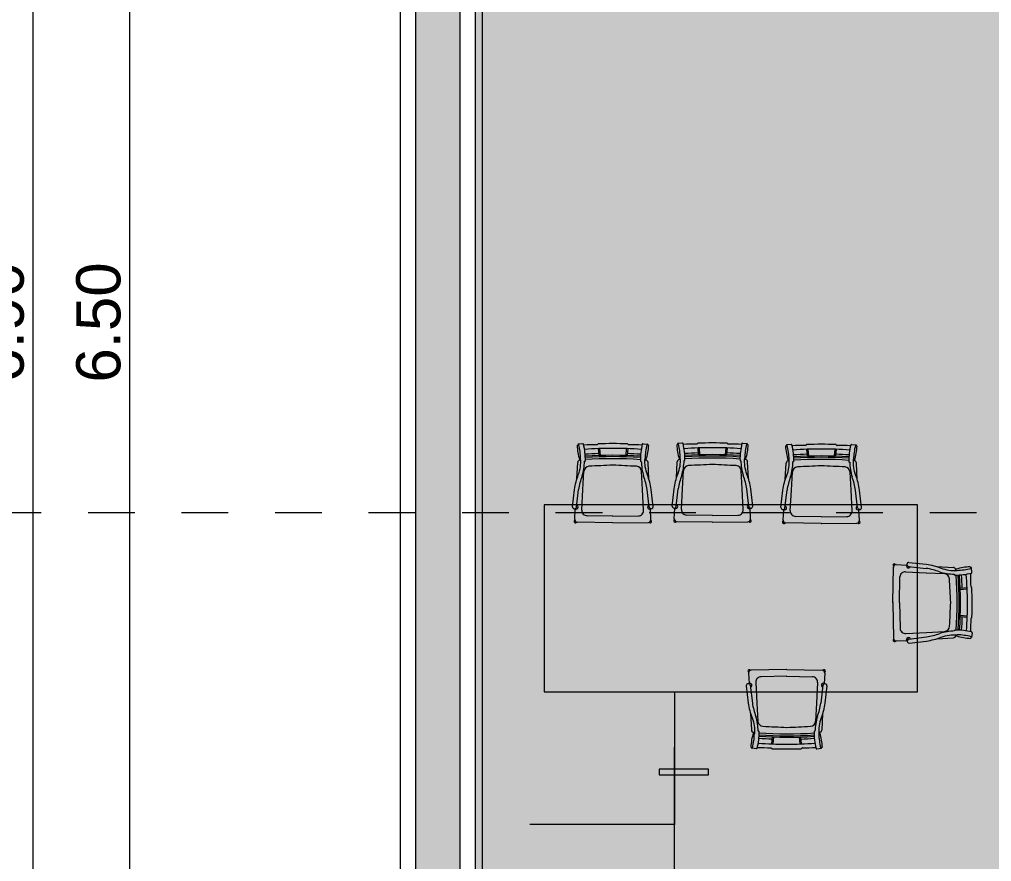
# Model space of a CAD drawing. Header units: millimetres. Extents: x 476571643 to 477489869, y 4620928210 to 4621294454.
# Drawn here: x 477214928 to 477219328, y 4621037450 to 4621041259 of the extents above; entities that cross this region are included whole.
import ezdxf

# ---------------------------------------------------------------- set-up
doc = ezdxf.new("R2010")
doc.units = ezdxf.units.MM
doc.header["$MEASUREMENT"] = 0
doc.linetypes.add('Dashed', pattern=[423.333333, 211.666667, -211.666667])
for name, color, linetype, lineweight in [('2D Drafting - General_Pen_No__1_Pen_No__7', 7, 'Continuous', 0), ('2D Drafting - General_Pen_No__250_Pen_No__7_Pen_No__7', 7, 'Continuous', 0), ('G-Anno-Nplt_Pen_No__151', 151, 'Continuous', 0), ('G-Anno-Nplt_Pen_No__4', 7, 'Continuous', 0), ('New_0_Pen_No__7', 7, 'Continuous', 0), ('New_reg_nak_Pen_No__7', 7, 'Continuous', 0), ('New_shenobebi_Pen_No__1', 1, 'Continuous', 0), ('zoma_Pen_No__142', 142, 'Continuous', 0), ('zoma_Pen_No__5_Pen_No__5', 5, 'Continuous', 0)]:
    doc.layers.add(name, color=color, linetype=linetype, lineweight=lineweight)
doc.layers.add('zoma', color=7, linetype='Continuous')
doc.styles.add('GENERATED_STYLE_2', font='arial.ttf')
doc.dimstyles.new('GENERATED_STYLE__3', dxfattribs={"dimtxt": 200, "dimasz": 64.421331, "dimexe": 0.18, "dimexo": 3, "dimgap": 0.09, "dimtad": 1, "dimtih": 1, "dimtoh": 1, "dimlfac": 0.001, "dimzin": 0, "dimdsep": 46, "dimtxsty": 'GENERATED_STYLE_2', "dimblk": 'ARROWHEAD_2', "dimblk1": 'ARROWHEAD_2', "dimblk2": 'ARROWHEAD_2', "dimcen": 0.09, "dimclrd": 142, "dimclre": 142, "dimclrt": 142, "dimadec": 0, "dimazin": 0, "dimtfac": 1, "dimtdec": 4, "dimtmove": 0, "dimatfit": 3, "dimfxl": 1, "dimtolj": 1, "dimtzin": 0, "dimarcsym": 0})
doc.dimstyles.new('GENERATED_STYLE__7', dxfattribs={"dimtxt": 200, "dimasz": 64.421331, "dimexe": 0.18, "dimexo": 3, "dimgap": 0.09, "dimtad": 1, "dimlfac": 0.001, "dimzin": 0, "dimdsep": 46, "dimtxsty": 'GENERATED_STYLE_2', "dimblk": 'ARROWHEAD_2', "dimblk1": 'ARROWHEAD_2', "dimblk2": 'ARROWHEAD_2', "dimcen": 0.09, "dimclrd": 142, "dimclre": 142, "dimclrt": 142, "dimadec": 0, "dimazin": 0, "dimtfac": 1, "dimtdec": 4, "dimtmove": 0, "dimatfit": 3, "dimfxl": 1, "dimtolj": 1, "dimtzin": 0, "dimarcsym": 0})

# ---------------------------------------------------------------- blocks, each defined once
blk = doc.blocks.new('*D1207', base_point=(476844527.1, 4621385791))
at = {"layer": 'zoma_Pen_No__142', "color": 142, "linetype": 'Continuous', "lineweight": 0, "transparency": 16777216}
for p, q in [((477214990.1, 4621043332.5), (477214990.1, 4621043374)), ((477215053.7, 4621043332.5), (477214926.6, 4621043332.5)), ((477215032.5, 4621043308.1), (477214947.8, 4621043357)), ((477214990.1, 4621036432.5), (477214990.1, 4621043332.5)), ((477214947.8, 4621036457), (477215032.5, 4621036408.1)), ((477215053.7, 4621036432.5), (477214926.6, 4621036432.5))]:
    blk.add_line(p, q, dxfattribs=at)
at = {"layer": 'zoma_Pen_No__142', "color": 142, "lineweight": 0, "transparency": 16777216, "insert": (477214950.1, 4621039616.5), "char_height": 200, "attachment_point": 7, "rotation": 90, "style": 'GENERATED_STYLE_2'}
blk.add_mtext('\\A1;{\\pql;\\fArial CYR|b0|i0|c204|p34;6.90}', dxfattribs=at)
blk = doc.blocks.new('ARROWHEAD_2')
at = {"color": 0, "linetype": 'Continuous', "lineweight": 0}
for p, q in [((0, 0), (-1, 0)), ((-0.378, -0.655), (0.378, 0.655))]:
    blk.add_line(p, q, dxfattribs=at)
blk = doc.blocks.new('*D1212', base_point=(476844527.1, 4621385791))
at = {"layer": 'zoma_Pen_No__142', "color": 142, "linetype": 'Continuous', "lineweight": 0, "transparency": 16777216}
for p, q in [((477215427.6, 4621036632.6), (477215427.7, 4621043132.6)), ((477215491.2, 4621036632.6), (477215364, 4621036632.6)), ((477215385.2, 4621036657), (477215470, 4621036608.1)), ((477215427.6, 4621036232.6), (477215427.6, 4621036632.6)), ((477215385.2, 4621036257), (477215470, 4621036208.1)), ((477215491.2, 4621036232.6), (477215364, 4621036232.6)), ((477215427.6, 4621033132.6), (477215427.6, 4621036232.6))]:
    blk.add_line(p, q, dxfattribs=at)
blk = doc.blocks.new('*D1213', base_point=(476844527.1, 4621385791))
at = {"layer": 'zoma_Pen_No__142', "color": 142, "linetype": 'Continuous', "lineweight": 0, "transparency": 16777216}
for p, q in [((477215385.3, 4621043157), (477215470, 4621043108.1)), ((477215491.2, 4621043132.6), (477215364.1, 4621043132.6)), ((477215427.6, 4621036632.6), (477215427.7, 4621043132.6)), ((477215491.2, 4621036632.6), (477215364, 4621036632.6)), ((477215385.2, 4621036657), (477215470, 4621036608.1))]:
    blk.add_line(p, q, dxfattribs=at)
at = {"layer": 'zoma_Pen_No__142', "color": 142, "lineweight": 0, "transparency": 16777216, "char_height": 200, "attachment_point": 7, "rotation": 89.9995, "style": 'GENERATED_STYLE_2'}
for s, insert in [('\\A1;{\\pql;\\fArial CYR|b0|i0|c204|p34;0.40}', (477215387.7, 4621042575.9)), ('\\A1;{\\pql;\\fArial CYR|b0|i0|c204|p34;6.50}', (477215387.6, 4621039616.5))]:
    blk.add_mtext(s, dxfattribs=dict(at, insert=insert))
blk = doc.blocks.new('*D1214', base_point=(476844527.1, 4621385791))
at = {"layer": 'zoma_Pen_No__142', "color": 142, "linetype": 'Continuous', "lineweight": 0, "transparency": 16777216}
for p, q in [((477215385.3, 4621043157), (477215470, 4621043108.1)), ((477215427.6, 4621036632.6), (477215427.7, 4621043132.6))]:
    blk.add_line(p, q, dxfattribs=at)
blk = doc.blocks.new('*D1215', base_point=(476844527.1, 4621385791))
at = {"layer": 'zoma_Pen_No__142', "color": 142, "linetype": 'Continuous', "lineweight": 0, "transparency": 16777216}
for p, q in [((477215470, 4621043508.1), (477215385.3, 4621043557)), ((477215427.7, 4621043532.6), (477215427.7, 4621043574)), ((477215491.2, 4621043532.6), (477215364.1, 4621043532.6)), ((477215427.7, 4621043132.6), (477215427.7, 4621043532.6)), ((477215385.3, 4621043157), (477215470, 4621043108.1)), ((477215491.2, 4621043132.6), (477215364.1, 4621043132.6)), ((477215427.6, 4621036632.6), (477215427.7, 4621043132.6))]:
    blk.add_line(p, q, dxfattribs=at)
blk = doc.blocks.new('*D1216', base_point=(476844527.1, 4621385791))
at = {"layer": 'zoma_Pen_No__142', "color": 142, "linetype": 'Continuous', "lineweight": 0, "transparency": 16777216}
for p, q in [((477214619.5, 4621043508.1), (477214534.7, 4621043557)), ((477214640.7, 4621043532.5), (477214513.5, 4621043532.5)), ((477214577.1, 4621025832.5), (477214577.1, 4621043532.5)), ((477214534.7, 4621025857), (477214619.5, 4621025808.1)), ((477214640.7, 4621025832.5), (477214513.5, 4621025832.5)), ((477214577.1, 4621025791.1), (477214577.1, 4621025832.5))]:
    blk.add_line(p, q, dxfattribs=at)
at = {"layer": 'zoma_Pen_No__142', "color": 142, "lineweight": 0, "transparency": 16777216, "insert": (477214537.1, 4621034340.6), "char_height": 200, "attachment_point": 7, "rotation": 90, "style": 'GENERATED_STYLE_2'}
blk.add_mtext('\\A1;{\\pql;\\fArial CYR|b0|i0|c204|p34;17.70}', dxfattribs=at)
blk = doc.blocks.new('*D1229', base_point=(476844527.1, 4621385791))
at = {"layer": 'zoma_Pen_No__142', "color": 142, "linetype": 'Continuous', "lineweight": 0, "transparency": 16777216}
for p, q in [((477240444.1, 4621043508.1), (477240359.4, 4621043557)), ((477240465.3, 4621043532.5), (477240338.2, 4621043532.5)), ((477240401.7, 4621025832.5), (477240401.7, 4621043532.5)), ((477240359.4, 4621025857), (477240444.1, 4621025808.1)), ((477240465.3, 4621025832.5), (477240338.2, 4621025832.5)), ((477240401.7, 4621025791.1), (477240401.7, 4621025832.5))]:
    blk.add_line(p, q, dxfattribs=at)
at = {"layer": 'zoma_Pen_No__142', "color": 142, "lineweight": 0, "transparency": 16777216, "insert": (477240361.7, 4621034340.6), "char_height": 200, "attachment_point": 7, "rotation": 90, "style": 'GENERATED_STYLE_2'}
blk.add_mtext('\\A1;{\\pql;\\fArial CYR|b0|i0|c204|p34;17.70}', dxfattribs=at)
blk = doc.blocks.new('*D1242', base_point=(476844527.1, 4621385791))
at = {"layer": 'zoma_Pen_No__142', "color": 142, "linetype": 'Continuous', "lineweight": 0, "transparency": 16777216}
for p, q in [((477216721.8, 4621024507.5), (477216721.8, 4621024634.6)), ((477217121.8, 4621024507.5), (477217121.8, 4621024634.6)), ((477216746.3, 4621024613.5), (477216697.3, 4621024528.7)), ((477217146.3, 4621024613.5), (477217097.3, 4621024528.7)), ((477216680.4, 4621024571.1), (477216721.8, 4621024571.1)), ((477216721.8, 4621024571.1), (477217121.8, 4621024571.1))]:
    blk.add_line(p, q, dxfattribs=at)
at = {"layer": 'zoma_Pen_No__142', "color": 142, "lineweight": 0, "transparency": 16777216, "insert": (477216165.2, 4621024611.1), "char_height": 200, "attachment_point": 7, "style": 'GENERATED_STYLE_2'}
blk.add_mtext('\\A1;{\\pql;\\fArial CYR|b0|i0|c204|p34;0.40}', dxfattribs=at)
blk = doc.blocks.new('*D1243', base_point=(476844527.1, 4621385791))
at = {"layer": 'zoma_Pen_No__142', "color": 142, "linetype": 'Continuous', "lineweight": 0, "transparency": 16777216}
for p, q in [((477217121.8, 4621024507.5), (477217121.8, 4621024634.6)), ((477223621.8, 4621024507.5), (477223621.8, 4621024634.6)), ((477217146.3, 4621024613.5), (477217097.3, 4621024528.7)), ((477223646.3, 4621024613.5), (477223597.3, 4621024528.7)), ((477217121.8, 4621024571.1), (477223621.8, 4621024571.1))]:
    blk.add_line(p, q, dxfattribs=at)
at = {"layer": 'zoma_Pen_No__142', "color": 142, "lineweight": 0, "transparency": 16777216, "char_height": 200, "attachment_point": 7, "style": 'GENERATED_STYLE_2'}
for s, insert in [('\\A1;{\\pql;\\fArial CYR|b0|i0|c204|p34;6.50}', (477220105.8, 4621024611.1)), ('\\A1;{\\pql;\\fArial CYR|b0|i0|c204|p34;0.40}', (477223065.2, 4621024611.1))]:
    blk.add_mtext(s, dxfattribs=dict(at, insert=insert))
blk = doc.blocks.new('*D1252', base_point=(476844527.1, 4621385791))
at = {"layer": 'zoma_Pen_No__142', "color": 142, "linetype": 'Continuous', "lineweight": 0, "transparency": 16777216}
for p, q in [((477216721.8, 4621023839.1), (477216721.8, 4621023966.3)), ((477237821.8, 4621023839.1), (477237821.8, 4621023966.3)), ((477216746.3, 4621023945.1), (477216697.3, 4621023860.3)), ((477237797.3, 4621023860.3), (477237846.3, 4621023945.1)), ((477216680.4, 4621023902.7), (477216721.8, 4621023902.7)), ((477216721.8, 4621023902.7), (477237821.8, 4621023902.7)), ((477237821.8, 4621023902.7), (477237863.3, 4621023902.7))]:
    blk.add_line(p, q, dxfattribs=at)
at = {"layer": 'zoma_Pen_No__142', "color": 142, "lineweight": 0, "transparency": 16777216, "insert": (477226929.9, 4621023942.7), "char_height": 200, "attachment_point": 7, "style": 'GENERATED_STYLE_2'}
blk.add_mtext('\\A1;{\\pql;\\fArial CYR|b0|i0|c204|p34;21.10}', dxfattribs=at)

msp = doc.modelspace()

# ---------------------------------------------------------------- hatches: boundary and pattern name
at = {"layer": '2D Drafting - General_Pen_No__250_Pen_No__7_Pen_No__7', "linetype": 'Continuous', "lineweight": 0}
msp.add_hatch(color=7, dxfattribs=at).paths.add_polyline_path([(477216721.818, 4621043132.543), (477216721.818, 4621036632.543), (477216921.818, 4621036632.543), (477216921.818, 4621043132.543)])
at = {"layer": 'G-Anno-Nplt_Pen_No__151', "linetype": 'Continuous', "lineweight": 0, "true_color": 0x1f2f3f}
h = msp.add_hatch(color=169, dxfattribs=at)
h.paths.add_polyline_path([(477216991.818, 4621032222.355), (477217391.818, 4621032222.355), (477217391.818, 4621032902.543), (477217191.818, 4621032902.543), (477217191.818, 4621033202.542), (477216991.818, 4621033202.542), (477216991.818, 4621036162.542), (477217191.818, 4621036162.542), (477217191.818, 4621036462.542), (477217391.818, 4621036462.542), (477217391.818, 4621037142.73), (477216991.818, 4621037142.73), (477216991.818, 4621043062.543), (477217191.818, 4621043062.543), (477217191.818, 4621043262.542), (477223551.817, 4621043262.542), (477223551.817, 4621036402.542), (477223251.817, 4621036402.542), (477223251.817, 4621035865.8), (477224532.005, 4621035865.8), (477224532.005, 4621036262.543), (477227751.818, 4621036262.543), (477227751.818, 4621026302.542), (477227751.818, 4621026102.601), (477224091.817, 4621026102.601), (477224091.817, 4621026302.542), (477223891.818, 4621026302.542), (477223891.818, 4621027702.539), (477216991.818, 4621027702.539)])
h.paths.add_polyline_path([(477224092.607, 4621032662.543), (477224092.607, 4621033202.542), (477223552.607, 4621033202.542), (477223552.607, 4621032662.543)], flags=0)

# ---------------------------------------------------------------- linework, layer by layer
at = {"layer": '2D Drafting - General_Pen_No__1_Pen_No__7', "color": 7, "linetype": 'Continuous', "lineweight": 0, "flags": 128}
msp.add_lwpolyline([(477216721.818, 4621036632.543), (477216721.818, 4621043132.543), (477217021.818, 4621043132.543), (477217021.818, 4621036632.543)], close=True, dxfattribs=at)
at = {"layer": 'G-Anno-Nplt_Pen_No__4', "color": 7, "linetype": 'Continuous', "lineweight": 0, "flags": 128}
msp.add_lwpolyline([(477216991.818, 4621037142.73), (477216991.818, 4621043062.543), (477217191.818, 4621043062.543), (477217191.818, 4621043262.542), (477223551.817, 4621043262.542), (477223551.817, 4621036402.542)], dxfattribs=at)
at = {"layer": 'New_0_Pen_No__7', "color": 7, "linetype": 'Continuous', "lineweight": 0}
for p, q in [((477217452.11, 4621039332.228), (477217455.787, 4621039333.159)), ((477217455.713, 4621039333.45), (477217455.787, 4621039333.159)), ((477217477.553, 4621039339.889), (477217456.392, 4621039337.402)), ((477217546.281, 4621039338.147), (477217545.016, 4621039336.523)), ((477217547.16, 4621039317.613), (477217549.996, 4621039286.323)), ((477217553.244, 4621039317.913), (477217556.089, 4621039286.532)), ((477217674.992, 4621039317.845), (477217672.112, 4621039286.467)), ((477217681.076, 4621039317.537), (477217678.205, 4621039286.251)), ((477217681.977, 4621039338.071), (477217683.241, 4621039336.445)), ((477217750.708, 4621039339.736), (477217771.866, 4621039337.225)), ((477217772.54, 4621039333.273), (477217772.466, 4621039332.982)), ((477217776.143, 4621039332.047), (477217772.466, 4621039332.982)), ((477217902.987, 4621039335.213), (477217906.664, 4621039336.144)), ((477217906.591, 4621039336.435), (477217906.664, 4621039336.144)), ((477217928.43, 4621039342.874), (477217907.269, 4621039340.386)), ((477217997.159, 4621039341.131), (477217995.893, 4621039339.507)), ((477217998.037, 4621039320.597), (477218000.873, 4621039289.307)), ((477218004.122, 4621039320.897), (477218006.966, 4621039289.516)), ((477218125.869, 4621039320.829), (477218122.989, 4621039289.451)), ((477218131.954, 4621039320.522), (477218129.082, 4621039289.236)), ((477218132.855, 4621039341.055), (477218134.119, 4621039339.43)), ((477218201.586, 4621039342.721), (477218222.744, 4621039340.209)), ((477218223.418, 4621039336.257), (477218223.344, 4621039335.966)), ((477218227.02, 4621039335.031), (477218223.344, 4621039335.966)), ((477218395.667, 4621039329.244), (477218399.345, 4621039330.175)), ((477218399.271, 4621039330.466), (477218399.345, 4621039330.175)), ((477218421.11, 4621039336.905), (477218399.949, 4621039334.417)), ((477218489.839, 4621039335.163), (477218488.574, 4621039333.539)), ((477218625.535, 4621039335.087), (477218626.799, 4621039333.461)), ((477218694.266, 4621039336.752), (477218715.424, 4621039334.241)), ((477218716.098, 4621039330.289), (477218716.024, 4621039329.998)), ((477218719.7, 4621039329.063), (477218716.024, 4621039329.998)), ((477218490.717, 4621039314.628), (477218493.554, 4621039283.339)), ((477218496.802, 4621039314.929), (477218499.647, 4621039283.548)), ((477218618.549, 4621039314.861), (477218615.67, 4621039283.483)), ((477218624.634, 4621039314.553), (477218621.763, 4621039283.267)), ((477217451.027, 4621039180.427), (477217454.992, 4621039254.964)), ((477217487.632, 4621039260.304), (477217485.598, 4621039260.292)), ((477217740.54, 4621039260.162), (477217742.573, 4621039260.148)), ((477217777.055, 4621039180.245), (477217773.173, 4621039254.786)), ((477217901.905, 4621039183.412), (477217905.87, 4621039257.948)), ((477217938.509, 4621039263.288), (477217936.476, 4621039263.276)), ((477218191.417, 4621039263.146), (477218193.451, 4621039263.132)), ((477218227.932, 4621039183.229), (477218224.051, 4621039257.77)), ((477218394.585, 4621039177.443), (477218398.55, 4621039251.98)), ((477218431.189, 4621039257.319), (477218429.156, 4621039257.307)), ((477218684.098, 4621039257.178), (477218686.131, 4621039257.164)), ((477218720.612, 4621039177.26), (477218716.731, 4621039251.801)), ((477217478.559, 4621039133.077), (477217482.908, 4621039214.83)), ((477217748.615, 4621039132.925), (477217744.357, 4621039214.683)), ((477217929.437, 4621039136.061), (477217933.786, 4621039217.814)), ((477218199.492, 4621039135.91), (477218195.235, 4621039217.668)), ((477218422.117, 4621039130.092), (477218426.466, 4621039211.846)), ((477218692.172, 4621039129.941), (477218687.915, 4621039211.699)), ((477217449.495, 4621039052.454), (477217458.9, 4621039133.088)), ((477217473.588, 4621039039.611), (477217478.559, 4621039133.077)), ((477217753.482, 4621039039.454), (477217748.615, 4621039132.925)), ((477217778.443, 4621039052.27), (477217769.129, 4621039132.914)), ((477217900.373, 4621039055.439), (477217909.778, 4621039136.072)), ((477217924.465, 4621039042.595), (477217929.437, 4621039136.061)), ((477218204.359, 4621039042.439), (477218199.492, 4621039135.91)), ((477218229.321, 4621039055.254), (477218220.006, 4621039135.898)), ((477218393.053, 4621039049.47), (477218402.458, 4621039130.103)), ((477218417.145, 4621039036.627), (477218422.117, 4621039130.092)), ((477218697.039, 4621039036.47), (477218692.172, 4621039129.941)), ((477218722.001, 4621039049.286), (477218712.687, 4621039129.93)), ((477217454.742, 4621039058.248), (477217453.642, 4621039059.166)), ((477217773.203, 4621039058.069), (477217774.305, 4621039058.987)), ((477217905.619, 4621039061.232), (477217904.519, 4621039062.15)), ((477218224.081, 4621039061.053), (477218225.182, 4621039061.971)), ((477218398.3, 4621039055.263), (477218397.199, 4621039056.182)), ((477218716.761, 4621039055.085), (477218717.862, 4621039056.002)), ((477217441.278, 4621038997.153), (477217443.811, 4621039044.768)), ((477217614.054, 4621039011.861), (477217497.461, 4621039013.973)), ((477217612.985, 4621039011.861), (477217729.58, 4621039013.843)), ((477217786.598, 4621038996.96), (477217784.119, 4621039044.578)), ((477217892.156, 4621039000.138), (477217894.689, 4621039047.752)), ((477218064.931, 4621039014.845), (477217948.338, 4621039016.958)), ((477218063.862, 4621039014.846), (477218180.457, 4621039016.828)), ((477218237.476, 4621038999.944), (477218234.996, 4621039047.562)), ((477218384.836, 4621038994.169), (477218387.369, 4621039041.784)), ((477218557.611, 4621039008.876), (477218441.018, 4621039010.989)), ((477218556.542, 4621039008.877), (477218673.138, 4621039010.859)), ((477218730.156, 4621038993.976), (477218727.676, 4621039041.593)), ((477217613.395, 4621038981.432), (477217453.215, 4621038984.335)), ((477217614.464, 4621038981.431), (477217774.647, 4621038984.154)), ((477218064.273, 4621038984.416), (477217904.092, 4621038987.319)), ((477218065.341, 4621038984.416), (477218225.525, 4621038987.139)), ((477218556.953, 4621038978.448), (477218396.773, 4621038981.35)), ((477218558.022, 4621038978.447), (477218718.205, 4621038981.17)), ((477218896.778, 4621038793.219), (477218944.401, 4621038790.853)), ((477218881.66, 4621038621.048), (477218884.001, 4621038781.237)), ((477218939.348, 4621038761.059), (477219032.831, 4621038756.415)), ((477218952.107, 4621038785.196), (477219032.773, 4621038776.074)), ((477218957.918, 4621038779.97), (477218958.833, 4621038781.073)), ((477219032.831, 4621038756.415), (477219114.599, 4621038752.353)), ((477219080.085, 4621038784.113), (477219154.635, 4621038780.41)), ((477219160.089, 4621038747.789), (477219160.07, 4621038749.822)), ((477219231.888, 4621038783.564), (477219232.832, 4621038779.889)), ((477219233.123, 4621038779.964), (477219232.832, 4621038779.889)), ((477219239.639, 4621038758.148), (477219237.077, 4621038779.3)), ((477218912.091, 4621038620.496), (477218913.795, 4621038737.096)), ((477219217.606, 4621038688.463), (477219186.327, 4621038685.517)), ((477219217.928, 4621038682.379), (477219186.557, 4621038679.424)), ((477219238.138, 4621038689.413), (477219236.509, 4621038690.673)), ((477218881.663, 4621038619.979), (477218884.949, 4621038459.806)), ((477218912.088, 4621038621.565), (477218914.479, 4621038504.977)), ((477219218.001, 4621038554.547), (477219186.705, 4621038557.308)), ((477219218.287, 4621038560.632), (477219186.899, 4621038563.402)), ((477219238.538, 4621038553.718), (477219236.917, 4621038552.448)), ((477218940.174, 4621038481.166), (477219033.627, 4621038486.361)), ((477219033.627, 4621038486.361), (477219115.37, 4621038490.905)), ((477219160.835, 4621038494.882), (477219160.828, 4621038492.849)), ((477219240.444, 4621038484.993), (477219238.007, 4621038463.826)), ((477218897.796, 4621038447.9), (477218945.405, 4621038450.547)), ((477218953.077, 4621038456.249), (477219033.688, 4621038465.847)), ((477218958.858, 4621038461.51), (477218959.779, 4621038460.411)), ((477219081.046, 4621038458.087), (477219155.573, 4621038462.23)), ((477219232.844, 4621038459.532), (477219233.766, 4621038463.212)), ((477219234.058, 4621038463.139), (477219233.766, 4621038463.212)), ((477218400.279, 4621038318.286), (477218240.094, 4621038315.649)), ((477218401.348, 4621038318.285), (477218561.527, 4621038315.295)), ((477218228.137, 4621038302.85), (477218230.59, 4621038255.232)), ((477218261.23, 4621038260.338), (477218266.046, 4621038166.864)), ((477218401.742, 4621038287.855), (477218285.146, 4621038285.936)), ((477218400.673, 4621038287.856), (477218517.265, 4621038285.68)), ((477218541.124, 4621038260.03), (477218536.102, 4621038166.567)), ((477218573.456, 4621038302.47), (477218570.898, 4621038254.856)), ((477218236.262, 4621038247.536), (477218245.532, 4621038166.887)), ((477218241.498, 4621038241.734), (477218240.397, 4621038240.817)), ((477218565.209, 4621038247.173), (477218555.761, 4621038166.545)), ((477218559.96, 4621038241.383), (477218561.06, 4621038240.464)), ((477218266.046, 4621038166.864), (477218270.259, 4621038085.104)), ((477218536.102, 4621038166.567), (477218531.709, 4621038084.816)), ((477218237.581, 4621038119.561), (477218241.422, 4621038045.017)), ((477218563.608, 4621038119.201), (477218559.603, 4621038044.667)), ((477218274.052, 4621038039.623), (477218272.019, 4621038039.639)), ((477218526.96, 4621038039.345), (477218528.994, 4621038039.356)), ((477218333.485, 4621037982.216), (477218336.373, 4621038013.5)), ((477218339.569, 4621037981.905), (477218342.466, 4621038013.282)), ((477218461.316, 4621037981.771), (477218458.489, 4621038013.154)), ((477218467.401, 4621037982.068), (477218464.582, 4621038013.359)), ((477218238.411, 4621037967.758), (477218242.087, 4621037966.821)), ((477218242.012, 4621037966.53), (477218242.087, 4621037966.821)), ((477218263.841, 4621037960.055), (477218242.684, 4621037962.577)), ((477218332.573, 4621037961.683), (477218331.31, 4621037963.309)), ((477218468.268, 4621037961.533), (477218469.535, 4621037963.157)), ((477218536.996, 4621037959.754), (477218558.159, 4621037962.23)), ((477218562.444, 4621037967.401), (477218558.766, 4621037966.472)), ((477218558.839, 4621037966.181), (477218558.766, 4621037966.472))]:
    msp.add_line(p, q, dxfattribs=at)
for points in [[(477217440.572, 4621039133.098, -0.05838097), (477217457.743, 4621039199.778, 0.11288216), (477217468.288, 4621039272.567)], [(477217787.457, 4621039132.904, 0.05838097), (477217770.36, 4621039199.603, -0.11288216), (477217759.898, 4621039272.404)], [(477217891.449, 4621039136.082, -0.05838097), (477217908.621, 4621039202.762, 0.11288216), (477217919.165, 4621039275.552)], [(477218238.335, 4621039135.888, 0.05838097), (477218221.238, 4621039202.587, -0.11288216), (477218210.775, 4621039275.388)], [(477218384.129, 4621039130.114, -0.05838097), (477218401.301, 4621039196.794, 0.11288216), (477218411.845, 4621039269.583)], [(477218731.015, 4621039129.919, 0.05838097), (477218713.918, 4621039196.619, -0.11288216), (477218703.455, 4621039269.42)], [(477217439.959, 4621039045.392), (477217442.281, 4621039045.059, -0.08130171), (477217447.622, 4621039043.378)], [(477217787.972, 4621039045.197), (477217785.65, 4621039044.866, 0.08130171), (477217780.306, 4621039043.192)], [(477217890.836, 4621039048.376), (477217893.158, 4621039048.043, -0.08130171), (477217898.5, 4621039046.362)], [(477218238.849, 4621039048.181), (477218236.527, 4621039047.851, 0.08130171), (477218231.183, 4621039046.176)], [(477218383.517, 4621039042.408), (477218385.838, 4621039042.074, -0.08130171), (477218391.18, 4621039040.394)], [(477218731.529, 4621039042.213), (477218729.207, 4621039041.882, 0.08130171), (477218723.864, 4621039040.207)], [(477218945.011, 4621038794.707), (477218944.686, 4621038792.384, -0.08130171), (477218943.024, 4621038787.037)], [(477219032.719, 4621038794.402, -0.05838097), (477219099.459, 4621038777.465, 0.11288216), (477219172.285, 4621038767.176)], [(477218946.038, 4621038446.696), (477218945.699, 4621038449.017, 0.08130171), (477218944.005, 4621038454.355)], [(477219033.742, 4621038447.518, 0.05838097), (477219100.381, 4621038464.849, -0.11288216), (477219173.145, 4621038475.568)], [(477218226.737, 4621038254.614), (477218229.059, 4621038254.944, 0.08130171), (477218234.404, 4621038256.615)], [(477218574.749, 4621038254.231), (477218572.428, 4621038254.565, -0.08130171), (477218567.087, 4621038256.249)], [(477218227.204, 4621038166.907, 0.05838097), (477218244.265, 4621038100.199, -0.11288216), (477218254.688, 4621038027.392)], [(477218574.089, 4621038166.525, -0.05838097), (477218556.882, 4621038099.854, 0.11288216), (477218546.298, 4621038027.07)]]:
    msp.add_lwpolyline(points, format="xyb", dxfattribs=at)
for points in [[(477217431.357, 4621039054.57), (477217440.516, 4621039133.098)], [(477217796.584, 4621039054.365), (477217787.513, 4621039132.904)], [(477217882.235, 4621039057.554), (477217891.394, 4621039136.082)], [(477218247.461, 4621039057.35), (477218238.39, 4621039135.888)], [(477218374.915, 4621039051.586), (477218384.074, 4621039130.114)], [(477218740.142, 4621039051.381), (477218731.07, 4621039129.919)], [(477218954.159, 4621038803.341), (477219032.719, 4621038794.458)], [(477218955.236, 4621038438.116), (477219033.742, 4621038447.463)], [(477217892.816, 4621038217.913), (477217892.816, 4621037617.913), (477217238.649, 4621037617.913)], [(477218218.12, 4621038245.45), (477218227.148, 4621038166.907)], [(477218583.346, 4621038245.048), (477218574.145, 4621038166.525)], [(477217892.816, 4621036051.976), (477217892.816, 4621037967.087)]]:
    msp.add_lwpolyline(points, dxfattribs=at)
for points in [[(477217302.816, 4621038217.913), (477218993.054, 4621038217.913), (477218993.054, 4621039063.373), (477217302.816, 4621039063.373)], [(477217823.798, 4621037842.413), (477218047.295, 4621037842.413), (477218047.295, 4621037867.229), (477217823.798, 4621037867.229)]]:
    msp.add_lwpolyline(points, close=True, dxfattribs=at)
for centre, radius, start, end in [((477217729.477, 4621039348.48), 277.843, 183.353353, 196.751925), ((477217458.31, 4621039335.039), 3.044, 129.063801, 211.452584), ((477217456.747, 4621039334.379), 3.044, 14.316204, 96.704993), ((477217189.302, 4621039266.128), 279.06, 1.322346, 14.316201), ((477217477.908, 4621039336.867), 3.044, 14.316204, 96.704992), ((477217210.463, 4621039268.615), 279.06, 358.659535, 14.316201), ((477218027.69, 4621016119.901), 23220.515, 91.1968342, 91.3471974), ((477217614.795, 4621037563.912), 1755.051, 85.827214, 94.215894), ((477217542.615, 4621039338.394), 3.044, 271.196838, 322.073427), ((477217548.682, 4621039336.276), 3.044, 91.167659, 142.073422), ((477218021.811, 4621016123.626), 23220.515, 91.0059873, 91.1676615), ((477217180.437, 4621016124.097), 23220.515, 88.7681401, 88.9298143), ((477217679.575, 4621039336.203), 3.044, 37.86239, 88.768131), ((477217685.644, 4621039338.314), 3.044, 217.862387, 268.738953), ((477217174.554, 4621016120.379), 23220.515, 88.5886041, 88.7389673), ((477218017.718, 4621039268.163), 279.06, 165.619601, 181.276267), ((477217750.349, 4621039336.714), 3.044, 83.230806, 165.6196), ((477218038.876, 4621039265.652), 279.06, 165.6196, 178.613455), ((477217498.794, 4621039348.61), 277.843, 343.183876, 356.582448), ((477217771.507, 4621039334.203), 3.044, 83.230813, 165.619594), ((477217769.946, 4621039334.864), 3.044, 328.483213, 50.872003), ((477218180.354, 4621039351.465), 277.843, 183.353353, 196.751925), ((477217909.187, 4621039338.023), 3.044, 129.063794, 211.452594), ((477217907.624, 4621039337.363), 3.044, 14.316186, 96.704989), ((477217640.179, 4621039269.112), 279.06, 1.322346, 14.316201), ((477217928.785, 4621039339.851), 3.044, 14.316204, 96.704993), ((477217661.34, 4621039271.6), 279.06, 358.659535, 14.316201), ((477218478.568, 4621016122.886), 23220.515, 91.1968351, 91.3471983), ((477218065.672, 4621037566.897), 1755.051, 85.827214, 94.215895), ((477217993.493, 4621039341.378), 3.044, 271.196824, 322.073406), ((477217999.56, 4621039339.261), 3.044, 91.167664, 142.073416), ((477218472.688, 4621016126.61), 23220.515, 91.0059873, 91.1676615), ((477217631.314, 4621016127.081), 23220.515, 88.7681401, 88.9298143), ((477218130.452, 4621039339.187), 3.044, 37.862381, 88.768139), ((477218136.521, 4621039341.298), 3.044, 217.862402, 268.738974), ((477217625.431, 4621016123.364), 23220.515, 88.5886032, 88.7389664), ((477218468.595, 4621039271.147), 279.06, 165.619601, 181.276266), ((477218201.227, 4621039339.698), 3.044, 83.230813, 165.619594), ((477218489.753, 4621039268.636), 279.06, 165.619601, 178.613455), ((477217949.671, 4621039351.594), 277.843, 343.183876, 356.582448), ((477218222.385, 4621039337.187), 3.044, 83.230816, 165.619591), ((477218220.823, 4621039337.848), 3.044, 328.483213, 50.872003), ((477218673.034, 4621039345.496), 277.843, 183.353353, 196.751925), ((477218401.867, 4621039332.054), 3.044, 129.063797, 211.452586), ((477218400.305, 4621039331.395), 3.044, 14.316204, 96.704993), ((477218132.86, 4621039263.143), 279.06, 1.322346, 14.316201), ((477218421.466, 4621039333.882), 3.044, 14.316205, 96.704992), ((477218154.02, 4621039265.631), 279.06, 358.659535, 14.316201), ((477218971.247, 4621016116.917), 23220.515, 91.1968342, 91.3471974), ((477218558.352, 4621037560.928), 1755.051, 85.827214, 94.215894), ((477218486.173, 4621039335.409), 3.044, 271.196845, 322.073421), ((477218492.24, 4621039333.292), 3.044, 91.167664, 142.073416), ((477218965.368, 4621016120.642), 23220.515, 91.0059864, 91.1676606), ((477218123.995, 4621016121.113), 23220.515, 88.7681401, 88.9298143), ((477218623.132, 4621039333.219), 3.044, 37.862382, 88.768139), ((477218629.202, 4621039335.329), 3.044, 217.862379, 268.738962), ((477218118.112, 4621016117.395), 23220.515, 88.5886041, 88.7389673), ((477218961.276, 4621039265.179), 279.06, 165.619601, 181.276266), ((477218693.907, 4621039333.73), 3.044, 83.230804, 165.619603), ((477218982.434, 4621039262.667), 279.06, 165.6196, 178.613455), ((477218442.352, 4621039345.625), 277.843, 343.183876, 356.582448), ((477218715.065, 4621039331.218), 3.044, 83.230803, 165.619604), ((477218713.503, 4621039331.88), 3.044, 328.48321, 50.872006), ((477217613.118, 4621037532.407), 1764.182, 92.07729, 94.050514), ((477217613.118, 4621037532.407), 1755.051, 85.885287, 94.050514), ((477217613.118, 4621037532.407), 1748.964, 85.879349, 94.056452), ((477217613.118, 4621037532.407), 1739.833, 85.86214, 94.073661), ((477217613.118, 4621037532.407), 1764.182, 85.885287, 87.858511), ((477217917.217, 4621039272.26), 3.044, 196.751921, 273.040417), ((477218063.995, 4621037535.392), 1764.182, 92.077291, 94.050514), ((477218063.995, 4621037535.392), 1755.051, 85.885287, 94.050514), ((477218063.995, 4621037535.392), 1748.964, 85.879349, 94.056452), ((477218063.995, 4621037535.392), 1739.833, 85.86214, 94.073661), ((477218063.995, 4621037535.392), 1764.182, 85.885287, 87.858511), ((477218556.675, 4621037529.423), 1764.182, 92.077291, 94.050514), ((477218556.675, 4621037529.423), 1755.051, 85.885287, 94.050514), ((477218556.675, 4621037529.423), 1748.964, 85.879349, 94.056452), ((477218556.675, 4621037529.423), 1764.182, 85.885287, 87.858511), ((477217467.149, 4621039254.317), 12.174, 98.104673, 176.955113), ((477217466.339, 4621039269.275), 3.044, 196.751909, 273.040427), ((477218695.632, 4621016125.516), 23173.34, 93.0350559, 93.0404369), ((477217221.7, 4621039268.433), 264.024, 343.443756, 358.233102), ((477217507.222, 4621039213.537), 24.348, 92.945518, 176.95511), ((477217487.621, 4621039262.13), 1.826, 270.335377, 358.659533), ((477218695.2, 4621016125.524), 23142.905, 92.6793279, 92.9455176), ((477216506.195, 4621016126.75), 23142.905, 86.990284, 87.2564737), ((477217720.042, 4621039213.417), 24.348, 2.980689, 86.990283), ((477217740.553, 4621039261.988), 1.826, 181.276304, 269.60043), ((477218006.481, 4621039267.993), 264.024, 181.702699, 196.492045), ((477216506.625, 4621016126.742), 23173.34, 86.8953794, 86.9007603), ((477217761.842, 4621039269.11), 3.044, 266.895372, 343.18387), ((477217761.016, 4621039254.153), 12.174, 2.980686, 81.831128), ((477217918.027, 4621039257.302), 12.174, 98.104673, 176.955113), ((477219146.509, 4621016128.5), 23173.34, 93.0350559, 93.0404369), ((477217672.577, 4621039271.417), 264.024, 343.443756, 358.233103), ((477217958.1, 4621039216.521), 24.348, 92.945517, 176.955114), ((477217938.498, 4621039265.114), 1.826, 270.335371, 358.659511), ((477219146.077, 4621016128.508), 23142.905, 92.6793274, 92.9455171), ((477216957.073, 4621016129.734), 23142.905, 86.990284, 87.2564737), ((477218170.919, 4621039216.402), 24.348, 2.980688, 86.990285), ((477218191.43, 4621039264.972), 1.826, 181.27626, 269.600443), ((477218457.358, 4621039270.977), 264.024, 181.702699, 196.492045), ((477216957.502, 4621016129.726), 23173.34, 86.8953793, 86.9007602), ((477218212.72, 4621039272.094), 3.044, 266.895381, 343.183861), ((477218211.893, 4621039257.137), 12.174, 2.980686, 81.831127), ((477218410.707, 4621039251.333), 12.174, 98.104674, 176.955113), ((477218409.897, 4621039266.291), 3.044, 196.751929, 273.040432), ((477219639.18, 4621016122.531), 23173.34, 93.0350314, 93.0404124), ((477218165.257, 4621039265.448), 264.024, 343.443756, 358.233102), ((477218450.78, 4621039210.552), 24.348, 92.945517, 176.955114), ((477218431.179, 4621039259.145), 1.826, 270.335357, 358.659553), ((477218556.675, 4621037529.423), 1739.833, 85.86214, 94.073662), ((477219638.758, 4621016122.539), 23142.905, 92.6793274, 92.9455171), ((477217449.753, 4621016123.766), 23142.905, 86.990284, 87.2564737), ((477218663.6, 4621039210.433), 24.348, 2.980686, 86.990284), ((477218684.11, 4621039259.004), 1.826, 181.27626, 269.600444), ((477218950.038, 4621039265.009), 264.024, 181.702699, 196.492045), ((477217450.182, 4621016123.758), 23173.34, 86.8953794, 86.9007603), ((477218705.4, 4621039266.126), 3.044, 266.895376, 343.183889), ((477218704.573, 4621039251.168), 12.174, 2.980689, 81.831125), ((477217733.723, 4621039093.156), 277.599, 158.876498, 171.729557), ((477217494.261, 4621039093.29), 277.599, 8.206244, 21.059303), ((477218184.601, 4621039096.141), 277.599, 158.876498, 171.729557), ((477217945.139, 4621039096.275), 277.599, 8.206244, 21.059303), ((477218677.281, 4621039090.172), 277.599, 158.876498, 171.729557), ((477218437.819, 4621039090.306), 277.599, 8.206244, 21.059303), ((477217440.549, 4621039054.565), 9.192, 179.967904, 359.967903), ((477217447.513, 4621039052.569), 9.192, 270.679527, 38.15086), ((477217451.431, 4621039060.662), 1.085, 199.8281, 284.16727), ((477217452.234, 4621039057.48), 2.196, 50.143056, 104.167278), ((477217780.425, 4621039052.383), 9.192, 141.78494, 269.256274), ((477217775.71, 4621039057.299), 2.196, 75.76854, 129.792763), ((477217776.517, 4621039060.48), 1.085, 255.768524, 340.107655), ((477217787.392, 4621039054.371), 9.192, 179.967897, 359.967903), ((477217891.426, 4621039057.549), 9.192, 179.967897, 359.967903), ((477217898.391, 4621039055.554), 9.192, 270.679528, 38.150856), ((477217902.308, 4621039063.646), 1.085, 199.828093, 284.167274), ((477217903.111, 4621039060.464), 2.196, 50.143025, 104.167257), ((477218231.303, 4621039055.367), 9.192, 141.784942, 269.256274), ((477218226.588, 4621039060.283), 2.196, 75.768528, 129.792774), ((477218227.395, 4621039063.464), 1.085, 255.768537, 340.107708), ((477218238.269, 4621039057.355), 9.192, 179.967903, 359.967897), ((477218384.107, 4621039051.581), 9.192, 179.967903, 359.967897), ((477218391.071, 4621039049.585), 9.192, 270.679529, 38.150858), ((477218394.988, 4621039057.678), 1.085, 199.828123, 284.167246), ((477218395.792, 4621039054.496), 2.196, 50.143057, 104.167277), ((477218723.983, 4621039049.399), 9.192, 141.784944, 269.256273), ((477218719.268, 4621039054.315), 2.196, 75.768509, 129.792742), ((477218720.075, 4621039057.495), 1.085, 255.768507, 340.107737), ((477218730.95, 4621039051.386), 9.192, 179.967903, 359.967897), ((477217497.902, 4621039038.318), 24.348, 176.955111, 268.961886), ((477217729.166, 4621039038.188), 24.348, 270.973915, 2.980688), ((477217948.779, 4621039041.302), 24.348, 176.955114, 268.961886), ((477218180.044, 4621039041.173), 24.348, 270.973917, 2.980689), ((477218441.459, 4621039035.334), 24.348, 176.955113, 268.961887), ((477218672.724, 4621039035.204), 24.348, 270.973915, 2.980688), ((477217444.526, 4621038988.21), 6.087, 118.480993, 327.436006), ((477217453.436, 4621038996.507), 12.174, 176.95511, 268.961887), ((477217613.947, 4621039011.863), 30.436, 268.961881, 270.97391), ((477217613.933, 4621038987.51), 6.087, 268.962031, 270.97406), ((477217774.44, 4621038996.327), 12.174, 270.973917, 2.980686), ((477217783.341, 4621038988.021), 6.087, 212.499797, 61.454808), ((477217895.403, 4621038991.195), 6.087, 118.480984, 327.436015), ((477217904.313, 4621038999.491), 12.174, 176.955113, 268.961884), ((477218064.824, 4621039014.847), 30.436, 268.961881, 270.97391), ((477218064.81, 4621038990.495), 6.087, 268.962031, 270.97406), ((477218225.318, 4621038999.311), 12.174, 270.973914, 2.980693), ((477218234.218, 4621038991.005), 6.087, 212.499788, 61.454817), ((477218388.084, 4621038985.226), 6.087, 118.480992, 327.436007), ((477218396.993, 4621038993.522), 12.174, 176.955116, 268.961885), ((477218557.504, 4621039008.878), 30.436, 268.961881, 270.97391), ((477218557.491, 4621038984.526), 6.087, 268.961781, 270.973811), ((477218717.998, 4621038993.343), 12.174, 270.973917, 2.980686), ((477218726.899, 4621038985.036), 6.087, 212.499788, 61.454817), ((477218887.846, 4621038789.94), 6.087, 28.682094, 237.637114), ((477218896.174, 4621038781.059), 12.174, 87.156217, 179.162991), ((477218954.186, 4621038794.149), 9.192, 90.169006, 270.169005), ((477218938.14, 4621038736.74), 24.348, 87.156217, 179.162991), ((477218952.215, 4621038787.178), 9.192, 180.880626, 308.351968), ((477218957.142, 4621038782.475), 2.196, 320.344149, 14.368382), ((477218960.321, 4621038783.289), 1.085, 110.029209, 194.368377), ((477218993.806, 4621038501.112), 277.599, 69.077602, 81.930662), ((477219167.284, 4621039013.748), 264.024, 253.644861, 268.434207), ((477219113.391, 4621038728.035), 24.348, 3.146622, 87.156218), ((477219154.031, 4621038768.25), 12.174, 8.305778, 87.156216), ((477219161.915, 4621038747.806), 1.826, 180.53647, 268.860639), ((477219167.428, 4621039024.986), 279.06, 268.860639, 284.517305), ((477219168.986, 4621038769.113), 3.044, 106.95303, 183.241524), ((477196029.683, 4621037458.599), 23173.34, 3.2361507, 3.2415316), ((477217432.644, 4621038616.239), 1739.833, 356.063244, 4.274766), ((477219249.114, 4621038506.255), 277.843, 93.554458, 106.95303), ((477219164.866, 4621039046.138), 279.06, 271.52345, 284.517305), ((477217432.644, 4621038616.239), 1748.964, 356.080454, 4.257557), ((477217432.644, 4621038616.239), 1755.051, 356.086392, 4.251619), ((477217432.644, 4621038616.239), 1764.182, 2.278395, 4.251619), ((477217464.154, 4621038614.673), 1755.051, 356.028318, 4.416999), ((477219234.72, 4621038777.373), 3.044, 39.264908, 121.653695), ((477196021.725, 4621038126.513), 23220.515, 1.397939, 1.5483023), ((477219234.055, 4621038778.934), 3.044, 284.517305, 6.906102), ((477219236.617, 4621038757.782), 3.044, 284.517305, 6.906102), ((477196029.69, 4621037459.027), 23142.905, 2.8804322, 3.1466219), ((477219238.371, 4621038693.08), 3.044, 181.397945, 232.274517), ((477219236.275, 4621038687.006), 3.044, 1.368763, 52.274517), ((477196025.428, 4621038132.405), 23220.515, 1.2070917, 1.3687659), ((477218887.741, 4621038620.531), 6.087, 179.162997, 181.175022), ((477218912.093, 4621038620.603), 30.436, 179.162988, 181.175018), ((477196023.233, 4621039648.022), 23142.905, 357.1913886, 357.4575784), ((477196022.947, 4621038973.776), 23220.515, 358.9692446, 359.1309188), ((477217432.644, 4621038616.239), 1764.182, 356.086392, 358.059615), ((477196019.208, 4621038979.646), 23220.515, 358.7897082, 358.9400715), ((477219238.793, 4621038550.052), 3.044, 128.063489, 178.940064), ((477219236.661, 4621038556.114), 3.044, 308.063497, 358.969254), ((477218938.823, 4621038505.477), 24.348, 181.17502, 273.181793), ((477218993.1, 4621038740.574), 277.599, 278.407348, 291.260408), ((477219169.599, 4621038228.97), 264.024, 91.903803, 106.69315), ((477219114.019, 4621038515.216), 24.348, 273.181793, 357.191391), ((477219162.661, 4621038494.876), 1.826, 91.477373, 179.801533), ((477219169.809, 4621038217.734), 279.06, 75.820705, 91.477371), ((477219237.421, 4621038485.341), 3.044, 353.431913, 75.82071), ((477218888.845, 4621038451.126), 6.087, 122.700896, 331.655918), ((477218897.12, 4621038460.056), 12.174, 181.175014, 273.181795), ((477218953.197, 4621038454.268), 9.192, 51.986044, 179.457383), ((477218955.209, 4621038447.308), 9.192, 90.169005, 270.169005), ((477218958.096, 4621038459), 2.196, 345.969637, 39.993859), ((477218961.28, 4621038458.204), 1.085, 165.969614, 250.308799), ((477219154.897, 4621038474.386), 12.174, 273.181793, 352.032229), ((477219169.857, 4621038473.611), 3.044, 177.09648, 253.384982), ((477196023.227, 4621039647.595), 23173.34, 357.0964781, 357.1018591), ((477219248.433, 4621038736.937), 277.843, 253.384981, 266.783552), ((477219167.372, 4621038196.567), 279.06, 75.820705, 88.81456), ((477219235.64, 4621038465.739), 3.044, 238.684313, 321.073095), ((477219234.984, 4621038464.175), 3.044, 353.431916, 75.820707), ((477218231.399, 4621038311.788), 6.087, 32.468746, 241.423772), ((477218240.295, 4621038303.477), 12.174, 90.94287, 182.949643), ((477218400.78, 4621038287.854), 30.436, 88.930825, 90.942855), ((477218400.807, 4621038312.206), 6.087, 88.930825, 90.942855), ((477218561.299, 4621038303.123), 12.174, 356.924067, 88.930838), ((477218570.214, 4621038311.415), 6.087, 298.449945, 147.404958), ((477218285.546, 4621038261.591), 24.348, 90.94287, 182.949643), ((477218516.811, 4621038261.336), 24.348, 356.924068, 88.930841), ((477218227.312, 4621038245.44), 9.192, 359.936857, 179.936852), ((477218234.279, 4621038247.424), 9.192, 321.753898, 89.225227), ((477218238.183, 4621038239.325), 1.085, 75.737505, 160.076648), ((477218238.992, 4621038242.506), 2.196, 255.737471, 309.761695), ((477218567.191, 4621038247.057), 9.192, 90.648482, 218.119812), ((477218562.468, 4621038242.149), 2.196, 230.112008, 284.136219), ((477218563.27, 4621038238.967), 1.085, 19.797053, 104.136245), ((477218574.154, 4621038245.058), 9.192, 359.936852, 179.936857), ((477218520.421, 4621038206.362), 277.599, 188.175199, 201.028258), ((477218280.959, 4621038206.625), 277.599, 338.845452, 351.698512), ((477218008.107, 4621038031.937), 264.024, 1.671653, 16.461), ((477218294.576, 4621038086.357), 24.348, 182.949641, 266.959239), ((477218507.395, 4621038086.123), 24.348, 272.914472, 356.924068), ((477218792.888, 4621038031.072), 264.024, 163.41271, 178.202057), ((477218253.58, 4621038045.644), 12.174, 182.949641, 261.800083), ((477218274.039, 4621038037.797), 1.826, 1.245222, 89.569406), ((477219520.931, 4621061172.363), 23142.905, 266.9592386, 267.2254284), ((477217331.928, 4621061174.776), 23142.905, 272.6482821, 272.9144718), ((477218526.97, 4621038037.519), 1.826, 90.304311, 178.628485), ((477218547.446, 4621038045.32), 12.174, 278.073629, 356.924068), ((477218515.75, 4621037951.045), 277.843, 163.152831, 176.551403), ((477217975.713, 4621038034.296), 279.06, 345.588555, 358.58241), ((477218252.745, 4621038030.687), 3.044, 86.864332, 163.152825), ((477219520.499, 4621061172.372), 23173.34, 266.8643417, 266.8697226), ((477217996.87, 4621038031.773), 279.06, 345.588555, 1.245221), ((477218402.411, 4621039767.309), 1764.182, 265.854241, 267.827465), ((477218402.411, 4621039767.309), 1755.051, 265.854241, 274.019469), ((477218402.411, 4621039767.309), 1748.964, 265.848304, 274.025407), ((477218402.411, 4621039767.309), 1739.833, 265.831094, 274.042616), ((477218402.411, 4621039767.309), 1764.182, 272.046245, 274.019469), ((477218804.125, 4621038030.883), 279.06, 178.628489, 194.285155), ((477217331.502, 4621061174.784), 23173.34, 273.0039966, 273.0093776), ((477218825.287, 4621038033.359), 279.06, 181.2913, 194.285155), ((477218548.248, 4621038030.361), 3.044, 16.720874, 93.009377), ((477218285.068, 4621037951.299), 277.843, 3.322308, 16.720879), ((477218244.606, 4621037964.937), 3.044, 148.452169, 230.840957), ((477218243.045, 4621037965.6), 3.044, 263.199771, 345.588553), ((477218264.201, 4621037963.077), 3.044, 263.199775, 345.588549), ((477218852.576, 4621061179.096), 23220.515, 268.5575588, 268.707922), ((477218400.717, 4621039735.805), 1755.051, 265.796168, 274.184849), ((477218328.906, 4621037961.442), 3.044, 37.831348, 88.707931), ((477218334.976, 4621037963.55), 3.044, 217.831356, 268.7371), ((477218846.691, 4621061175.381), 23220.515, 268.7370948, 268.898769), ((477218005.318, 4621061176.309), 23220.515, 270.9749413, 271.1366155), ((477218465.869, 4621037963.405), 3.044, 271.136613, 322.042372), ((477218471.935, 4621037961.285), 3.044, 91.165789, 142.042385), ((477217999.441, 4621061180.036), 23220.515, 271.1657892, 271.3161525), ((477218536.643, 4621037962.776), 3.044, 194.285158, 276.673951), ((477218557.805, 4621037965.253), 3.044, 194.285143, 276.673945), ((477218556.242, 4621037964.594), 3.044, 309.032752, 31.421542)]:
    msp.add_arc(centre, radius, start, end, dxfattribs=at)
at = {"layer": 'New_reg_nak_Pen_No__7', "color": 7, "linetype": 'Continuous', "lineweight": 0, "flags": 128}
msp.add_lwpolyline([(477216721.818, 4621043532.543), (477216651.633, 4621043532.543), (477216651.893, 4621025762.882), (477217121.819, 4621025762.889), (477217121.818, 4621025832.543)], dxfattribs=at)
at = {"layer": 'New_shenobebi_Pen_No__1', "color": 1, "linetype": 'Dashed', "lineweight": 0}
msp.add_lwpolyline([(477212275.018, 4621039028.245), (477244001.759, 4621039028.245), (477244331.532, 4621039028.245)], dxfattribs=at)
at = {"layer": 'zoma_Pen_No__5_Pen_No__5', "color": 5, "linetype": 'Continuous', "lineweight": 0}
msp.add_line((477216921.818, 4621048047.708), (477216921.818, 4621023336.902), dxfattribs=at)

# ---------------------------------------------------------------- dimensions: what is measured, and where the dimension line sits
at = {"layer": 'zoma', "color": 142, "linetype": 'Continuous', "lineweight": 0}
for base, p1, p2, angle, picture, middle, turn in [((477214577.119, 4621043532.54), (477216721.818, 4621025832.543), (477214577.119, 4621043532.54), 90, '*D1216', (477214437.119, 4621034676.599), 90), ((477240401.741, 4621043532.54), (477237891.743, 4621025832.543), (477214577.119, 4621043532.54), 90, '*D1229', (477240261.741, 4621034676.599), 90), ((477215427.668, 4621043532.556), (477217323.025, 4621043132.539), (477217323.025, 4621043532.539), 89.999483, '*D1215', (477215287.661, 4621042835.709), 89.999483), ((477214990.137, 4621043332.543), (477216651.911, 4621036432.543), (477216651.911, 4621043332.543), 90, '*D1207', (477214850.137, 4621039876.25), 90), ((477215427.664, 4621043132.556), (477217423.025, 4621036632.539), (477215427.664, 4621043132.556), 89.999483, '*D1213', (477215287.635, 4621039876.265), 89.999483), ((477215427.664, 4621043132.556), (477215427.664, 4621043132.556), (477217323.025, 4621043132.539), 89.999483, '*D1214', (477215287.664, 4621043126.264), 89.999483), ((477215427.605, 4621036632.557), (477217423.025, 4621036232.539), (477217423.025, 4621036632.539), 89.999483, '*D1212', (477215287.599, 4621035935.71), 89.999483)]:
    dim = msp.add_linear_dim(base=base, p1=p1, p2=p2, angle=angle, dimstyle='GENERATED_STYLE__7', dxfattribs=at)
    dim.commit()
    dim.dimension.update_dxf_attribs({"geometry": picture, "text_midpoint": middle, "dimtype": 160, "text_rotation": turn})
for base, p1, p2, picture, middle in [((477237821.818, 4621023902.706), (477216721.818, 4621043532.54), (477237821.818, 4621043532.54), '*D1252', (477227265.876, 4621024042.706)), ((477217121.818, 4621024571.071), (477216721.818, 4621043132.543), (477217121.818, 4621043132.543), '*D1242', (477216424.97, 4621024711.071)), ((477223621.818, 4621024571.071), (477217121.818, 4621043132.543), (477223621.818, 4621043132.543), '*D1243', (477220365.525, 4621024711.071))]:
    dim = msp.add_linear_dim(base=base, p1=p1, p2=p2, dimstyle='GENERATED_STYLE__3', dxfattribs=at)
    dim.commit()
    dim.dimension.update_dxf_attribs({"geometry": picture, "text_midpoint": middle, "dimtype": 160})

doc.saveas('drawing.dxf')
